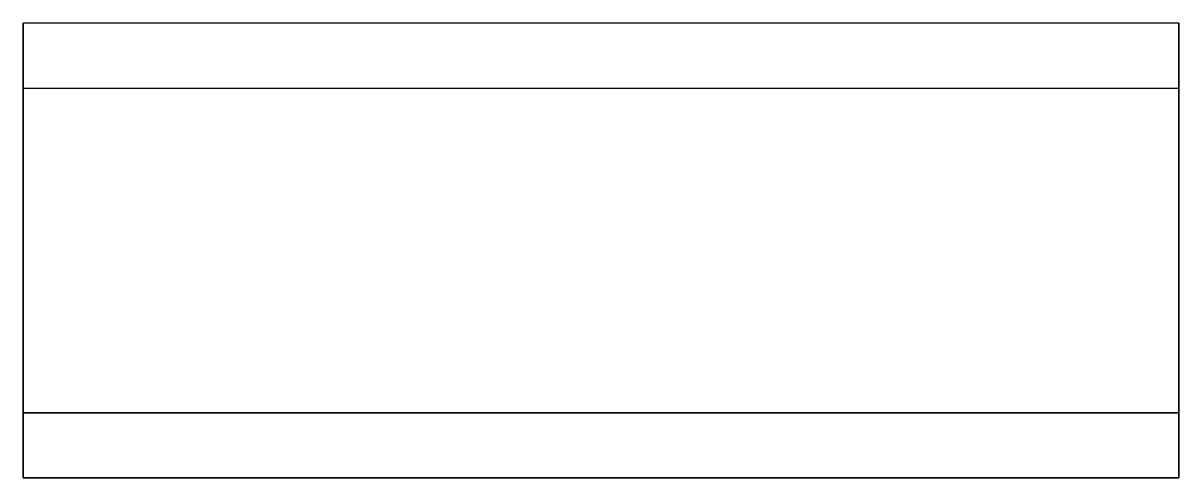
# Model space of a CAD drawing. Extents: x -0.8 to 0.8, y -2.3 to -1.67.
import ezdxf

# ---------------------------------------------------------------- set-up
doc = ezdxf.new("R2010")
doc.units = 0
doc.layers.add('ADDONS', color=3, linetype='CONTINUOUS')

msp = doc.modelspace()

# ---------------------------------------------------------------- linework, layer by layer
at = {"layer": 'ADDONS'}
for points in [[(-0.8, -2.21, 2.76), (-0.8, -1.67, 0.35), (-0.8, -1.76, 0.35), (-0.8, -2.3, 2.76)], [(0.8, -2.21, 2.76), (0.8, -1.67, 0.35), (-0.8, -1.67, 0.35), (-0.8, -2.21, 2.76)], [(0.8, -1.76, 0.35), (0.8, -1.67, 0.35), (0.8, -2.21, 2.76), (0.8, -2.3, 2.76)], [(-0.8, -2.3, 2.76), (-0.8, -1.76, 0.35), (0.8, -1.76, 0.35), (0.8, -2.3, 2.76)], [(0.8, -2.3, 2.76), (0.8, -2.21, 2.76), (-0.8, -2.21, 2.76), (-0.8, -2.3, 2.76)]]:
    msp.add_3dface(points, dxfattribs=at)

doc.saveas('drawing.dxf')
